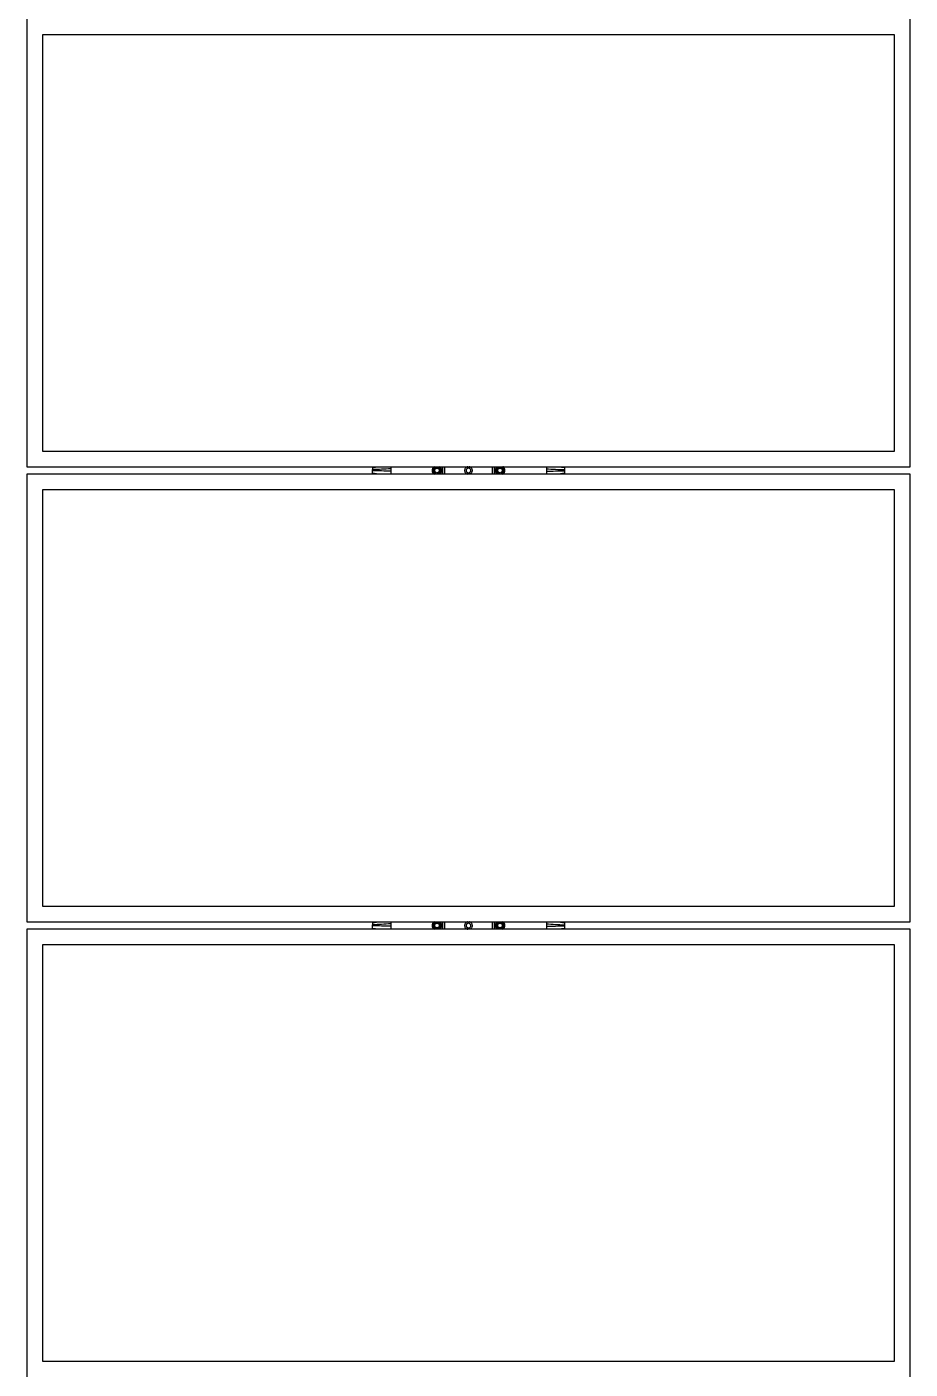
# Model space of a CAD drawing. Header units: inches. Extents: x -1851 to 6314, y -1304 to 4687.
# Drawn here: x 1744.8 to 1834.4, y 2084.3 to 2220.4 of the extents above; entities that cross this region are included whole.
import ezdxf

# ---------------------------------------------------------------- set-up
doc = ezdxf.new("R2010")
doc.units = ezdxf.units.IN
doc.header["$MEASUREMENT"] = 0
doc.layers.add('E-ARRY-TABL', color=9, linetype='Continuous')

# ---------------------------------------------------------------- blocks, each defined once
blk = doc.blocks.new('2.2.1_8 Mid Plan View')
at = {"color": 7, "linetype": 'Continuous', "lineweight": 15}
blk.add_line((-0.4154, -3.622), (-0.4154, 2.5656), dxfattribs=at)
blk = doc.blocks.new('A$C1ac49d95')
at = {"layer": 'E-ARRY-TABL'}
for p, q in [((0, 2233.17), (0, 2187.76)), ((89.54, 2187.76), (89.54, 2233.17)), ((87.94, 2231.56), (1.6, 2231.56)), ((1.6, 2231.56), (1.6, 2189.36)), ((87.94, 2189.36), (87.94, 2231.56)), ((1.6, 2189.36), (87.94, 2189.36)), ((1.6, 2189.36), (87.94, 2189.36)), ((0, 2187.76), (89.54, 2187.76)), ((0, 2187.76), (89.54, 2187.76)), ((35.04, 2187.68), (35.63, 2187.76)), ((35.04, 2187.68), (35.63, 2187.76)), ((35.63, 2187.02), (35.04, 2187.1)), ((35.63, 2187.02), (35.04, 2187.1)), ((41.23, 2187.75), (41.24, 2187.76)), ((41.23, 2187.75), (41.24, 2187.76)), ((41.61, 2187.76), (41.73, 2187.68)), ((41.61, 2187.76), (41.73, 2187.68)), ((41.74, 2187.76), (41.77, 2187.74)), ((41.74, 2187.76), (41.77, 2187.74)), ((47.64, 2187.75), (47.65, 2187.76)), ((47.64, 2187.75), (47.65, 2187.76)), ((47.93, 2187.02), (47.8, 2187.1)), ((47.93, 2187.02), (47.8, 2187.1)), ((53.91, 2187.76), (54.5, 2187.68)), ((53.91, 2187.76), (54.5, 2187.68)), ((54.5, 2187.1), (53.91, 2187.02)), ((54.5, 2187.1), (53.91, 2187.02)), ((89.54, 2187.02), (0, 2187.02)), ((89.54, 2187.02), (0, 2187.02)), ((0, 2187.02), (0, 2141.61)), ((41.9, 2187.03), (41.89, 2187.02)), ((41.9, 2187.03), (41.89, 2187.02)), ((47.8, 2187.02), (47.77, 2187.04)), ((47.8, 2187.02), (47.77, 2187.04)), ((48.31, 2187.03), (48.3, 2187.02)), ((48.31, 2187.03), (48.3, 2187.02)), ((89.54, 2141.61), (89.54, 2187.02)), ((87.94, 2185.42), (1.6, 2185.42)), ((87.94, 2185.42), (1.6, 2185.42)), ((1.6, 2185.42), (1.6, 2143.22)), ((87.94, 2143.22), (87.94, 2185.42)), ((1.6, 2143.22), (87.94, 2143.22)), ((0, 2141.61), (89.54, 2141.61)), ((0, 2140.88), (0, 2095.47)), ((89.54, 2140.88), (0, 2140.88)), ((35.04, 2141.53), (35.63, 2141.61)), ((35.63, 2140.88), (35.04, 2140.96)), ((41.23, 2141.6), (41.24, 2141.61)), ((41.61, 2141.61), (41.73, 2141.54)), ((41.74, 2141.61), (41.77, 2141.6)), ((41.9, 2140.89), (41.89, 2140.88)), ((47.64, 2141.61), (47.65, 2141.61)), ((47.8, 2140.88), (47.77, 2140.9)), ((47.93, 2140.88), (47.8, 2140.96)), ((48.31, 2140.89), (48.3, 2140.88)), ((53.91, 2141.61), (54.5, 2141.53)), ((54.5, 2140.96), (53.91, 2140.88)), ((89.54, 2095.47), (89.54, 2140.88)), ((1.6, 2139.28), (1.6, 2097.07)), ((87.94, 2139.28), (1.6, 2139.28)), ((87.94, 2097.07), (87.94, 2139.28)), ((1.6, 2097.07), (87.94, 2097.07))]:
    blk.add_line(p, q, dxfattribs=at)
for centre, radius in [((41.57, 2187.39), 0.241), ((41.57, 2187.39), 0.241), ((41.57, 2187.39), 0.229), ((41.57, 2187.39), 0.229), ((47.97, 2187.39), 0.241), ((47.97, 2187.39), 0.241), ((47.97, 2187.39), 0.229), ((47.97, 2187.39), 0.229), ((41.57, 2141.25), 0.241), ((41.57, 2141.25), 0.229), ((47.97, 2141.25), 0.241), ((47.97, 2141.25), 0.229)]:
    blk.add_circle(centre, radius, dxfattribs=at)
for centre, radius, start, end in [((41.57, 2187.39), 0.49, 166.7476, 177.9976), ((41.57, 2187.39), 0.49, 166.7476, 177.9976), ((41.57, 2187.39), 0.49, 177.9976, 189.2476), ((41.57, 2187.39), 0.49, 177.9976, 189.2476), ((41.57, 2187.39), 0.49, 189.2476, 200.4976), ((41.57, 2187.39), 0.49, 189.2476, 200.4976), ((41.57, 2187.39), 0.49, 155.4976, 166.7476), ((41.57, 2187.39), 0.49, 155.4976, 166.7476), ((41.57, 2187.39), 0.49, 200.4976, 211.7476), ((41.57, 2187.39), 0.49, 200.4976, 211.7476), ((41.57, 2187.39), 0.49, 144.2476, 155.4976), ((41.57, 2187.39), 0.49, 144.2476, 155.4976), ((41.57, 2187.39), 0.49, 211.7476, 222.9976), ((41.57, 2187.39), 0.49, 211.7476, 222.9976), ((41.57, 2187.39), 0.407, 115.9892, 244.0108), ((41.57, 2187.39), 0.407, 115.9892, 244.0108), ((41.57, 2187.39), 0.49, 132.9976, 144.2476), ((41.57, 2187.39), 0.49, 132.9976, 144.2476), ((41.57, 2187.39), 0.49, 222.9976, 228.3884), ((41.57, 2187.39), 0.49, 222.9976, 228.3884), ((41.57, 2187.39), 0.337, 119.8726, 179.8726), ((41.57, 2187.39), 0.337, 119.8726, 179.8726), ((41.57, 2187.39), 0.337, 179.8726, 239.8726), ((41.57, 2187.39), 0.337, 179.8726, 239.8726), ((41.57, 2187.39), 0.337, 59.8726, 119.8726), ((41.57, 2187.39), 0.337, 59.8726, 119.8726), ((41.57, 2187.39), 0.337, 239.8726, 299.8726), ((41.57, 2187.39), 0.337, 239.8726, 299.8726), ((41.57, 2187.39), 0.337, 359.8726, 59.8726), ((41.57, 2187.39), 0.337, 359.8726, 59.8726), ((41.57, 2187.39), 0.337, 299.8726, 359.8726), ((41.57, 2187.39), 0.337, 299.8726, 359.8726), ((41.57, 2187.39), 0.407, 295.9892, 59.8726), ((41.57, 2187.39), 0.407, 295.9892, 59.8726), ((41.57, 2187.39), 0.49, 42.9976, 48.3884), ((41.57, 2187.39), 0.49, 42.9976, 48.3884), ((41.57, 2187.39), 0.49, 312.9976, 324.2476), ((41.57, 2187.39), 0.49, 312.9976, 324.2476), ((41.57, 2187.39), 0.49, 31.7476, 42.9976), ((41.57, 2187.39), 0.49, 31.7476, 42.9976), ((41.57, 2187.39), 0.49, 324.2476, 335.4976), ((41.57, 2187.39), 0.49, 324.2476, 335.4976), ((41.57, 2187.39), 0.49, 20.4976, 31.7476), ((41.57, 2187.39), 0.49, 20.4976, 31.7476), ((41.57, 2187.39), 0.49, 335.4976, 346.7476), ((41.57, 2187.39), 0.49, 335.4976, 346.7476), ((41.57, 2187.39), 0.49, 9.2476, 20.4976), ((41.57, 2187.39), 0.49, 9.2476, 20.4976), ((41.57, 2187.39), 0.49, 346.7476, 357.9976), ((41.57, 2187.39), 0.49, 346.7476, 357.9976), ((41.57, 2187.39), 0.49, 357.9976, 9.2476), ((41.57, 2187.39), 0.49, 357.9976, 9.2476), ((47.97, 2187.39), 0.49, 166.3685, 177.6185), ((47.97, 2187.39), 0.49, 166.3685, 177.6185), ((47.97, 2187.39), 0.49, 177.6185, 188.8685), ((47.97, 2187.39), 0.49, 177.6185, 188.8685), ((47.97, 2187.39), 0.49, 188.8685, 200.1185), ((47.97, 2187.39), 0.49, 188.8685, 200.1185), ((47.97, 2187.39), 0.49, 155.1185, 166.3685), ((47.97, 2187.39), 0.49, 155.1185, 166.3685), ((47.97, 2187.39), 0.49, 200.1185, 211.3685), ((47.97, 2187.39), 0.49, 200.1185, 211.3685), ((47.97, 2187.39), 0.49, 143.8685, 155.1185), ((47.97, 2187.39), 0.49, 143.8685, 155.1185), ((47.97, 2187.39), 0.49, 211.3685, 222.6185), ((47.97, 2187.39), 0.49, 211.3685, 222.6185), ((47.97, 2187.39), 0.407, 115.9892, 239.4935), ((47.97, 2187.39), 0.407, 115.9892, 239.4935), ((47.97, 2187.39), 0.49, 132.6185, 143.8685), ((47.97, 2187.39), 0.49, 132.6185, 143.8685), ((47.97, 2187.39), 0.49, 222.6185, 228.3884), ((47.97, 2187.39), 0.49, 222.6185, 228.3884), ((47.97, 2187.39), 0.337, 119.4935, 179.4935), ((47.97, 2187.39), 0.337, 119.4935, 179.4935), ((47.97, 2187.39), 0.337, 179.4935, 239.4935), ((47.97, 2187.39), 0.337, 179.4935, 239.4935), ((47.97, 2187.39), 0.337, 239.4935, 299.4935), ((47.97, 2187.39), 0.337, 239.4935, 299.4935), ((47.97, 2187.39), 0.337, 59.4935, 119.4935), ((47.97, 2187.39), 0.337, 59.4935, 119.4935), ((47.97, 2187.39), 0.337, 299.4935, 359.4935), ((47.97, 2187.39), 0.337, 299.4935, 359.4935), ((47.97, 2187.39), 0.407, 295.9892, 64.0108), ((47.97, 2187.39), 0.407, 295.9892, 64.0108), ((47.97, 2187.39), 0.337, 359.4935, 59.4935), ((47.97, 2187.39), 0.337, 359.4935, 59.4935), ((47.97, 2187.39), 0.49, 42.6185, 48.3884), ((47.97, 2187.39), 0.49, 42.6185, 48.3884), ((47.97, 2187.39), 0.49, 312.6185, 323.8685), ((47.97, 2187.39), 0.49, 312.6185, 323.8685), ((47.97, 2187.39), 0.49, 31.3685, 42.6185), ((47.97, 2187.39), 0.49, 31.3685, 42.6185), ((47.97, 2187.39), 0.49, 323.8685, 335.1185), ((47.97, 2187.39), 0.49, 323.8685, 335.1185), ((47.97, 2187.39), 0.49, 20.1185, 31.3685), ((47.97, 2187.39), 0.49, 20.1185, 31.3685), ((47.97, 2187.39), 0.49, 335.1185, 346.3685), ((47.97, 2187.39), 0.49, 335.1185, 346.3685), ((47.97, 2187.39), 0.49, 8.8685, 20.1185), ((47.97, 2187.39), 0.49, 8.8685, 20.1185), ((47.97, 2187.39), 0.49, 346.3685, 357.6185), ((47.97, 2187.39), 0.49, 346.3685, 357.6185), ((47.97, 2187.39), 0.49, 357.6185, 8.8685), ((47.97, 2187.39), 0.49, 357.6185, 8.8685), ((41.57, 2141.25), 0.49, 166.7476, 177.9976), ((41.57, 2141.25), 0.49, 177.9976, 189.2476), ((41.57, 2141.25), 0.49, 189.2476, 200.4976), ((41.57, 2141.25), 0.49, 155.4976, 166.7476), ((41.57, 2141.25), 0.49, 200.4976, 211.7476), ((41.57, 2141.25), 0.49, 144.2476, 155.4976), ((41.57, 2141.25), 0.49, 211.7476, 222.9976), ((41.57, 2141.25), 0.407, 115.9892, 244.0108), ((41.57, 2141.25), 0.49, 132.9976, 144.2476), ((41.57, 2141.25), 0.49, 222.9976, 228.3884), ((41.57, 2141.25), 0.337, 119.8726, 179.8726), ((41.57, 2141.25), 0.337, 179.8726, 239.8726), ((41.57, 2141.25), 0.337, 59.8726, 119.8726), ((41.57, 2141.25), 0.337, 239.8726, 299.8726), ((41.57, 2141.25), 0.337, 359.8726, 59.8726), ((41.57, 2141.25), 0.337, 299.8726, 359.8726), ((41.57, 2141.25), 0.407, 295.9892, 59.8726), ((41.57, 2141.25), 0.49, 42.9976, 48.3884), ((41.57, 2141.25), 0.49, 312.9976, 324.2476), ((41.57, 2141.25), 0.49, 31.7476, 42.9976), ((41.57, 2141.25), 0.49, 324.2476, 335.4976), ((41.57, 2141.25), 0.49, 20.4976, 31.7476), ((41.57, 2141.25), 0.49, 335.4976, 346.7476), ((41.57, 2141.25), 0.49, 9.2476, 20.4976), ((41.57, 2141.25), 0.49, 346.7476, 357.9976), ((41.57, 2141.25), 0.49, 357.9976, 9.2476), ((47.97, 2141.25), 0.49, 166.3685, 177.6185), ((47.97, 2141.25), 0.49, 177.6185, 188.8685), ((47.97, 2141.25), 0.49, 188.8685, 200.1185), ((47.97, 2141.25), 0.49, 155.1185, 166.3685), ((47.97, 2141.25), 0.49, 200.1185, 211.3685), ((47.97, 2141.25), 0.49, 143.8685, 155.1185), ((47.97, 2141.25), 0.49, 211.3685, 222.6185), ((47.97, 2141.25), 0.407, 115.9892, 239.4935), ((47.97, 2141.25), 0.49, 132.6185, 143.8685), ((47.97, 2141.25), 0.49, 222.6185, 228.3884), ((47.97, 2141.25), 0.337, 119.4935, 179.4935), ((47.97, 2141.25), 0.337, 179.4935, 239.4935), ((47.97, 2141.25), 0.337, 239.4935, 299.4935), ((47.97, 2141.25), 0.337, 59.4935, 119.4935), ((47.97, 2141.25), 0.337, 299.4935, 359.4935), ((47.97, 2141.25), 0.407, 295.9892, 64.0108), ((47.97, 2141.25), 0.337, 359.4935, 59.4935), ((47.97, 2141.25), 0.49, 42.6185, 48.3884), ((47.97, 2141.25), 0.49, 312.6185, 323.8685), ((47.97, 2141.25), 0.49, 31.3685, 42.6185), ((47.97, 2141.25), 0.49, 323.8685, 335.1185), ((47.97, 2141.25), 0.49, 20.1185, 31.3685), ((47.97, 2141.25), 0.49, 335.1185, 346.3685), ((47.97, 2141.25), 0.49, 8.8685, 20.1185), ((47.97, 2141.25), 0.49, 346.3685, 357.6185), ((47.97, 2141.25), 0.49, 357.6185, 8.8685)]:
    blk.add_arc(centre, radius, start, end, dxfattribs=at)
for points, knots in [([(35.04, 2187.76), (35.04, 2187.75), (35.04, 2187.71), (35.04, 2187.69), (35.04, 2187.68)], [0, 0, 0, 0, 0.203252, 1, 1, 1, 1]), ([(35.04, 2187.76), (35.04, 2187.75), (35.04, 2187.71), (35.04, 2187.69), (35.04, 2187.68)], [0, 0, 0, 0, 0.203252, 1, 1, 1, 1]), ([(35.04, 2187.68), (35.04, 2187.66), (35.04, 2187.63), (35.04, 2187.6), (35.04, 2187.58), (35.04, 2187.53), (35.04, 2187.49), (35.04, 2187.47), (35.04, 2187.47)], [0, 0, 0, 0, 0.336782, 0.635414, 0.762435, 0.874639, 0.986818, 1, 1, 1, 1]), ([(35.04, 2187.68), (35.04, 2187.66), (35.04, 2187.63), (35.04, 2187.6), (35.04, 2187.58), (35.04, 2187.53), (35.04, 2187.49), (35.04, 2187.47), (35.04, 2187.47)], [0, 0, 0, 0, 0.336782, 0.635414, 0.762435, 0.874639, 0.986818, 1, 1, 1, 1]), ([(36.88, 2187.57), (36.57, 2187.54), (35.96, 2187.5), (35.35, 2187.48), (35.04, 2187.47)], [0, 0, 0, 0, 0.50005, 1, 1, 1, 1]), ([(36.88, 2187.57), (36.57, 2187.54), (35.96, 2187.5), (35.35, 2187.48), (35.04, 2187.47)], [0, 0, 0, 0, 0.50005, 1, 1, 1, 1]), ([(35.04, 2187.36), (35.04, 2187.36), (35.04, 2187.37), (35.04, 2187.38), (35.04, 2187.38), (35.04, 2187.38), (35.04, 2187.38), (35.04, 2187.39), (35.04, 2187.39), (35.04, 2187.4), (35.04, 2187.41), (35.04, 2187.42), (35.04, 2187.44), (35.04, 2187.46), (35.04, 2187.47)], [0, 0, 0, 0, 0.088793, 0.125267, 0.198197, 0.211435, 0.224673, 0.237912, 0.290865, 0.355531, 0.420207, 0.526263, 0.726626, 1, 1, 1, 1]), ([(35.04, 2187.36), (35.04, 2187.36), (35.04, 2187.37), (35.04, 2187.38), (35.04, 2187.38), (35.04, 2187.38), (35.04, 2187.38), (35.04, 2187.39), (35.04, 2187.39), (35.04, 2187.4), (35.04, 2187.41), (35.04, 2187.42), (35.04, 2187.44), (35.04, 2187.46), (35.04, 2187.47)], [0, 0, 0, 0, 0.088793, 0.125267, 0.198197, 0.211435, 0.224673, 0.237912, 0.290865, 0.355531, 0.420207, 0.526263, 0.726626, 1, 1, 1, 1]), ([(36.88, 2187.31), (36.57, 2187.32), (35.96, 2187.34), (35.35, 2187.35), (35.04, 2187.36)], [0, 0, 0, 0, 0.500037, 1, 1, 1, 1]), ([(35.04, 2187.1), (35.04, 2187.11), (35.04, 2187.14), (35.04, 2187.16), (35.04, 2187.21), (35.04, 2187.25), (35.04, 2187.3), (35.04, 2187.34), (35.04, 2187.36)], [0, 0, 0, 0, 0.104408, 0.610093, 0.713229, 0.816381, 0.906958, 1, 1, 1, 1]), ([(36.88, 2187.31), (36.57, 2187.32), (35.96, 2187.34), (35.35, 2187.35), (35.04, 2187.36)], [0, 0, 0, 0, 0.500037, 1, 1, 1, 1]), ([(35.04, 2187.1), (35.04, 2187.11), (35.04, 2187.14), (35.04, 2187.16), (35.04, 2187.21), (35.04, 2187.25), (35.04, 2187.3), (35.04, 2187.34), (35.04, 2187.36)], [0, 0, 0, 0, 0.104408, 0.610093, 0.713229, 0.816381, 0.906958, 1, 1, 1, 1]), ([(35.04, 2187.1), (35.04, 2187.09), (35.04, 2187.07), (35.04, 2187.03), (35.04, 2187.02)], [0, 0, 0, 0, 0.829246, 1, 1, 1, 1]), ([(35.04, 2187.1), (35.04, 2187.09), (35.04, 2187.07), (35.04, 2187.03), (35.04, 2187.02)], [0, 0, 0, 0, 0.829246, 1, 1, 1, 1]), ([(36.88, 2187.76), (36.88, 2187.74), (36.88, 2187.72), (36.88, 2187.65), (36.88, 2187.59), (36.88, 2187.57)], [0, 0, 0, 0, 0.284877, 0.644723, 1, 1, 1, 1]), ([(36.88, 2187.76), (36.88, 2187.74), (36.88, 2187.72), (36.88, 2187.65), (36.88, 2187.59), (36.88, 2187.57)], [0, 0, 0, 0, 0.284877, 0.644723, 1, 1, 1, 1]), ([(36.88, 2187.57), (36.88, 2187.53), (36.88, 2187.48), (36.88, 2187.42), (36.88, 2187.4), (36.88, 2187.38), (36.88, 2187.36), (36.88, 2187.35), (36.88, 2187.34), (36.88, 2187.32), (36.88, 2187.31)], [0, 0, 0, 0, 0.473901, 0.566584, 0.646097, 0.76529, 0.812852, 0.824689, 0.893505, 1, 1, 1, 1]), ([(36.88, 2187.57), (36.88, 2187.53), (36.88, 2187.48), (36.88, 2187.42), (36.88, 2187.4), (36.88, 2187.38), (36.88, 2187.36), (36.88, 2187.35), (36.88, 2187.34), (36.88, 2187.32), (36.88, 2187.31)], [0, 0, 0, 0, 0.473901, 0.566584, 0.646097, 0.76529, 0.812852, 0.824689, 0.893505, 1, 1, 1, 1]), ([(36.88, 2187.31), (36.88, 2187.28), (36.88, 2187.22), (36.88, 2187.14), (36.88, 2187.07), (36.88, 2187.04), (36.88, 2187.02)], [0, 0, 0, 0, 0.237682, 0.511298, 0.79146, 1, 1, 1, 1]), ([(36.88, 2187.31), (36.88, 2187.28), (36.88, 2187.22), (36.88, 2187.14), (36.88, 2187.07), (36.88, 2187.04), (36.88, 2187.02)], [0, 0, 0, 0, 0.237682, 0.511298, 0.79146, 1, 1, 1, 1]), ([(41.23, 2187.59), (41.26, 2187.6), (41.31, 2187.63), (41.37, 2187.67), (41.4, 2187.68)], [0, 0, 0, 0, 0.495458, 1, 1, 1, 1]), ([(41.23, 2187.59), (41.26, 2187.6), (41.31, 2187.63), (41.37, 2187.67), (41.4, 2187.68)], [0, 0, 0, 0, 0.495458, 1, 1, 1, 1]), ([(41.23, 2187.39), (41.23, 2187.4), (41.23, 2187.46), (41.23, 2187.53), (41.23, 2187.59)], [0, 0, 0, 0, 0.07022, 1, 1, 1, 1]), ([(41.23, 2187.39), (41.23, 2187.4), (41.23, 2187.46), (41.23, 2187.53), (41.23, 2187.59)], [0, 0, 0, 0, 0.07022, 1, 1, 1, 1]), ([(41.23, 2187.2), (41.23, 2187.23), (41.23, 2187.29), (41.23, 2187.36), (41.23, 2187.39)], [0, 0, 0, 0, 0.495458, 1, 1, 1, 1]), ([(41.23, 2187.2), (41.23, 2187.23), (41.23, 2187.29), (41.23, 2187.36), (41.23, 2187.39)], [0, 0, 0, 0, 0.495458, 1, 1, 1, 1]), ([(41.4, 2187.1), (41.35, 2187.12), (41.3, 2187.16), (41.24, 2187.19), (41.23, 2187.2)], [0, 0, 0, 0, 0.774619, 1, 1, 1, 1]), ([(41.4, 2187.1), (41.35, 2187.12), (41.3, 2187.16), (41.24, 2187.19), (41.23, 2187.2)], [0, 0, 0, 0, 0.774619, 1, 1, 1, 1]), ([(41.4, 2187.68), (41.4, 2187.68), (41.45, 2187.71), (41.49, 2187.73), (41.53, 2187.76)], [0, 0, 0, 0, 0.092197, 1, 1, 1, 1]), ([(41.4, 2187.68), (41.4, 2187.68), (41.45, 2187.71), (41.49, 2187.73), (41.53, 2187.76)], [0, 0, 0, 0, 0.092197, 1, 1, 1, 1]), ([(41.52, 2187.02), (41.5, 2187.04), (41.45, 2187.06), (41.41, 2187.09), (41.4, 2187.1)], [0, 0, 0, 0, 0.681174, 1, 1, 1, 1]), ([(41.52, 2187.02), (41.5, 2187.04), (41.45, 2187.06), (41.41, 2187.09), (41.4, 2187.1)], [0, 0, 0, 0, 0.681174, 1, 1, 1, 1]), ([(41.73, 2187.1), (41.73, 2187.1), (41.69, 2187.07), (41.64, 2187.05), (41.6, 2187.02)], [0, 0, 0, 0, 0.092197, 1, 1, 1, 1]), ([(41.73, 2187.1), (41.73, 2187.1), (41.69, 2187.07), (41.64, 2187.05), (41.6, 2187.02)], [0, 0, 0, 0, 0.092197, 1, 1, 1, 1]), ([(41.73, 2187.68), (41.75, 2187.67), (41.81, 2187.64), (41.86, 2187.61), (41.9, 2187.58)], [0, 0, 0, 0, 0.243166, 1, 1, 1, 1]), ([(41.73, 2187.68), (41.75, 2187.67), (41.81, 2187.64), (41.86, 2187.61), (41.9, 2187.58)], [0, 0, 0, 0, 0.243166, 1, 1, 1, 1]), ([(41.9, 2187.19), (41.87, 2187.18), (41.82, 2187.15), (41.76, 2187.11), (41.73, 2187.1)], [0, 0, 0, 0, 0.495458, 1, 1, 1, 1]), ([(41.9, 2187.19), (41.87, 2187.18), (41.82, 2187.15), (41.76, 2187.11), (41.73, 2187.1)], [0, 0, 0, 0, 0.495458, 1, 1, 1, 1]), ([(41.9, 2187.58), (41.9, 2187.55), (41.9, 2187.49), (41.9, 2187.42), (41.9, 2187.39)], [0, 0, 0, 0, 0.495458, 1, 1, 1, 1]), ([(41.9, 2187.58), (41.9, 2187.55), (41.9, 2187.49), (41.9, 2187.42), (41.9, 2187.39)], [0, 0, 0, 0, 0.495458, 1, 1, 1, 1]), ([(41.9, 2187.39), (41.9, 2187.38), (41.9, 2187.32), (41.9, 2187.25), (41.9, 2187.19)], [0, 0, 0, 0, 0.07022, 1, 1, 1, 1]), ([(41.9, 2187.39), (41.9, 2187.38), (41.9, 2187.32), (41.9, 2187.25), (41.9, 2187.19)], [0, 0, 0, 0, 0.07022, 1, 1, 1, 1]), ([(42.13, 2187.76), (42.13, 2187.73), (42.14, 2187.48), (42.13, 2187.24), (42.13, 2187.02)], [0, 0, 0, 0, 0.11696, 1, 1, 1, 1]), ([(42.13, 2187.76), (42.13, 2187.73), (42.14, 2187.48), (42.13, 2187.24), (42.13, 2187.02)], [0, 0, 0, 0, 0.11696, 1, 1, 1, 1]), ([(42.36, 2187.02), (42.36, 2187.24), (42.36, 2187.48), (42.36, 2187.73), (42.36, 2187.76)], [0, 0, 0, 0, 0.884967, 1, 1, 1, 1]), ([(42.36, 2187.02), (42.36, 2187.24), (42.36, 2187.48), (42.36, 2187.73), (42.36, 2187.76)], [0, 0, 0, 0, 0.884967, 1, 1, 1, 1]), ([(44.7, 2187.76), (44.68, 2187.75), (44.62, 2187.75), (44.52, 2187.69), (44.43, 2187.6), (44.38, 2187.48), (44.37, 2187.35), (44.41, 2187.22), (44.48, 2187.12), (44.58, 2187.05), (44.66, 2187.03), (44.69, 2187.02)], [0, 0, 0, 0, 0.055467, 0.17874, 0.301068, 0.422075, 0.541486, 0.660551, 0.781494, 0.905316, 1, 1, 1, 1]), ([(44.7, 2187.76), (44.68, 2187.75), (44.62, 2187.75), (44.52, 2187.69), (44.43, 2187.6), (44.38, 2187.48), (44.37, 2187.35), (44.41, 2187.22), (44.48, 2187.12), (44.58, 2187.05), (44.66, 2187.03), (44.69, 2187.02)], [0, 0, 0, 0, 0.055467, 0.17874, 0.301068, 0.422075, 0.541486, 0.660551, 0.781494, 0.905316, 1, 1, 1, 1]), ([(45, 2187.44), (45, 2187.42), (45.01, 2187.37), (44.99, 2187.3), (44.96, 2187.24), (44.9, 2187.18), (44.82, 2187.15), (44.74, 2187.15), (44.66, 2187.17), (44.6, 2187.22), (44.55, 2187.29), (44.53, 2187.36), (44.53, 2187.44), (44.56, 2187.5), (44.58, 2187.54), (44.62, 2187.58), (44.69, 2187.62), (44.77, 2187.63), (44.85, 2187.62), (44.92, 2187.58), (44.98, 2187.52), (44.99, 2187.47), (45, 2187.44)], [0, 0, 0, 0, 0.053183, 0.090052, 0.143931, 0.197508, 0.250694, 0.303997, 0.357752, 0.411589, 0.465007, 0.518158, 0.571608, 0.625348, 0.625461, 0.67919, 0.732472, 0.785669, 0.839276, 0.893156, 0.946741, 1, 1, 1, 1]), ([(45, 2187.44), (45, 2187.42), (45.01, 2187.37), (44.99, 2187.3), (44.96, 2187.24), (44.9, 2187.18), (44.82, 2187.15), (44.74, 2187.15), (44.66, 2187.17), (44.6, 2187.22), (44.55, 2187.29), (44.53, 2187.36), (44.53, 2187.44), (44.56, 2187.5), (44.58, 2187.54), (44.62, 2187.58), (44.69, 2187.62), (44.77, 2187.63), (44.85, 2187.62), (44.92, 2187.58), (44.98, 2187.52), (44.99, 2187.47), (45, 2187.44)], [0, 0, 0, 0, 0.053183, 0.090052, 0.143931, 0.197508, 0.250694, 0.303997, 0.357752, 0.411589, 0.465007, 0.518158, 0.571608, 0.625348, 0.625461, 0.67919, 0.732472, 0.785669, 0.839276, 0.893156, 0.946741, 1, 1, 1, 1]), ([(45.16, 2187.35), (45.16, 2187.39), (45.17, 2187.47), (45.11, 2187.59), (45.02, 2187.69), (44.93, 2187.75), (44.86, 2187.75), (44.84, 2187.76)], [0, 0, 0, 0, 0.218328, 0.438188, 0.662256, 0.891223, 1, 1, 1, 1]), ([(45.16, 2187.35), (45.16, 2187.39), (45.17, 2187.47), (45.11, 2187.59), (45.02, 2187.69), (44.93, 2187.75), (44.86, 2187.75), (44.84, 2187.76)], [0, 0, 0, 0, 0.218328, 0.438188, 0.662256, 0.891223, 1, 1, 1, 1]), ([(44.86, 2187.02), (44.9, 2187.04), (44.98, 2187.06), (45.08, 2187.15), (45.14, 2187.25), (45.16, 2187.32), (45.16, 2187.35)], [0, 0, 0, 0, 0.263745, 0.540159, 0.814037, 1, 1, 1, 1]), ([(44.86, 2187.02), (44.9, 2187.04), (44.98, 2187.06), (45.08, 2187.15), (45.14, 2187.25), (45.16, 2187.32), (45.16, 2187.35)], [0, 0, 0, 0, 0.263745, 0.540159, 0.814037, 1, 1, 1, 1]), ([(47.18, 2187.76), (47.18, 2187.54), (47.18, 2187.29), (47.18, 2187.05), (47.18, 2187.02)], [0, 0, 0, 0, 0.898277, 1, 1, 1, 1]), ([(47.18, 2187.76), (47.18, 2187.54), (47.18, 2187.29), (47.18, 2187.05), (47.18, 2187.02)], [0, 0, 0, 0, 0.898277, 1, 1, 1, 1]), ([(47.41, 2187.02), (47.41, 2187.05), (47.4, 2187.29), (47.41, 2187.54), (47.41, 2187.76)], [0, 0, 0, 0, 0.103768, 1, 1, 1, 1]), ([(47.41, 2187.02), (47.41, 2187.05), (47.4, 2187.29), (47.41, 2187.54), (47.41, 2187.76)], [0, 0, 0, 0, 0.103768, 1, 1, 1, 1]), ([(47.64, 2187.59), (47.67, 2187.6), (47.72, 2187.63), (47.78, 2187.67), (47.81, 2187.68)], [0, 0, 0, 0, 0.495458, 1, 1, 1, 1]), ([(47.64, 2187.59), (47.67, 2187.6), (47.72, 2187.63), (47.78, 2187.67), (47.81, 2187.68)], [0, 0, 0, 0, 0.495458, 1, 1, 1, 1]), ([(47.64, 2187.39), (47.64, 2187.4), (47.64, 2187.46), (47.64, 2187.53), (47.64, 2187.59)], [0, 0, 0, 0, 0.07022, 1, 1, 1, 1]), ([(47.64, 2187.39), (47.64, 2187.4), (47.64, 2187.46), (47.64, 2187.53), (47.64, 2187.59)], [0, 0, 0, 0, 0.07022, 1, 1, 1, 1]), ([(47.64, 2187.2), (47.64, 2187.23), (47.64, 2187.29), (47.64, 2187.36), (47.64, 2187.39)], [0, 0, 0, 0, 0.495458, 1, 1, 1, 1]), ([(47.64, 2187.2), (47.64, 2187.23), (47.64, 2187.29), (47.64, 2187.36), (47.64, 2187.39)], [0, 0, 0, 0, 0.495458, 1, 1, 1, 1]), ([(47.8, 2187.1), (47.79, 2187.11), (47.73, 2187.14), (47.68, 2187.17), (47.64, 2187.2)], [0, 0, 0, 0, 0.243166, 1, 1, 1, 1]), ([(47.8, 2187.1), (47.79, 2187.11), (47.73, 2187.14), (47.68, 2187.17), (47.64, 2187.2)], [0, 0, 0, 0, 0.243166, 1, 1, 1, 1]), ([(47.81, 2187.68), (47.81, 2187.69), (47.86, 2187.71), (47.9, 2187.73), (47.94, 2187.76)], [0, 0, 0, 0, 0.092517, 1, 1, 1, 1]), ([(47.81, 2187.68), (47.81, 2187.69), (47.86, 2187.71), (47.9, 2187.73), (47.94, 2187.76)], [0, 0, 0, 0, 0.092517, 1, 1, 1, 1]), ([(48.14, 2187.1), (48.14, 2187.09), (48.09, 2187.07), (48.05, 2187.05), (48.01, 2187.02)], [0, 0, 0, 0, 0.092517, 1, 1, 1, 1]), ([(48.14, 2187.1), (48.14, 2187.09), (48.09, 2187.07), (48.05, 2187.05), (48.01, 2187.02)], [0, 0, 0, 0, 0.092517, 1, 1, 1, 1]), ([(48.02, 2187.76), (48.05, 2187.74), (48.09, 2187.71), (48.13, 2187.69), (48.15, 2187.68)], [0, 0, 0, 0, 0.682346, 1, 1, 1, 1]), ([(48.02, 2187.76), (48.05, 2187.74), (48.09, 2187.71), (48.13, 2187.69), (48.15, 2187.68)], [0, 0, 0, 0, 0.682346, 1, 1, 1, 1]), ([(48.31, 2187.19), (48.28, 2187.18), (48.23, 2187.15), (48.17, 2187.11), (48.14, 2187.1)], [0, 0, 0, 0, 0.495458, 1, 1, 1, 1]), ([(48.31, 2187.19), (48.28, 2187.18), (48.23, 2187.15), (48.17, 2187.11), (48.14, 2187.1)], [0, 0, 0, 0, 0.495458, 1, 1, 1, 1]), ([(48.15, 2187.68), (48.19, 2187.65), (48.25, 2187.62), (48.3, 2187.59), (48.31, 2187.58)], [0, 0, 0, 0, 0.774619, 1, 1, 1, 1]), ([(48.15, 2187.68), (48.19, 2187.65), (48.25, 2187.62), (48.3, 2187.59), (48.31, 2187.58)], [0, 0, 0, 0, 0.774619, 1, 1, 1, 1]), ([(48.31, 2187.58), (48.31, 2187.55), (48.31, 2187.49), (48.31, 2187.42), (48.31, 2187.39)], [0, 0, 0, 0, 0.495458, 1, 1, 1, 1]), ([(48.31, 2187.58), (48.31, 2187.55), (48.31, 2187.49), (48.31, 2187.42), (48.31, 2187.39)], [0, 0, 0, 0, 0.495458, 1, 1, 1, 1]), ([(48.31, 2187.39), (48.31, 2187.38), (48.31, 2187.32), (48.31, 2187.25), (48.31, 2187.19)], [0, 0, 0, 0, 0.07022, 1, 1, 1, 1]), ([(48.31, 2187.39), (48.31, 2187.38), (48.31, 2187.32), (48.31, 2187.25), (48.31, 2187.19)], [0, 0, 0, 0, 0.07022, 1, 1, 1, 1]), ([(52.66, 2187.76), (52.66, 2187.75), (52.66, 2187.73), (52.66, 2187.67), (52.66, 2187.6), (52.66, 2187.57)], [0, 0, 0, 0, 0.141531, 0.567145, 1, 1, 1, 1]), ([(52.66, 2187.76), (52.66, 2187.75), (52.66, 2187.73), (52.66, 2187.67), (52.66, 2187.6), (52.66, 2187.57)], [0, 0, 0, 0, 0.141531, 0.567145, 1, 1, 1, 1]), ([(52.66, 2187.57), (52.66, 2187.53), (52.66, 2187.48), (52.66, 2187.42), (52.66, 2187.4), (52.66, 2187.38), (52.66, 2187.36), (52.66, 2187.35), (52.66, 2187.34), (52.66, 2187.32), (52.66, 2187.31)], [0, 0, 0, 0, 0.473901, 0.566584, 0.646097, 0.76529, 0.812852, 0.824689, 0.893505, 1, 1, 1, 1]), ([(52.66, 2187.57), (52.97, 2187.54), (53.58, 2187.5), (54.19, 2187.48), (54.5, 2187.47)], [0, 0, 0, 0, 0.50005, 1, 1, 1, 1]), ([(52.66, 2187.57), (52.66, 2187.53), (52.66, 2187.48), (52.66, 2187.42), (52.66, 2187.4), (52.66, 2187.38), (52.66, 2187.36), (52.66, 2187.35), (52.66, 2187.34), (52.66, 2187.32), (52.66, 2187.31)], [0, 0, 0, 0, 0.473901, 0.566584, 0.646097, 0.76529, 0.812852, 0.824689, 0.893505, 1, 1, 1, 1]), ([(52.66, 2187.57), (52.97, 2187.54), (53.58, 2187.5), (54.19, 2187.48), (54.5, 2187.47)], [0, 0, 0, 0, 0.50005, 1, 1, 1, 1]), ([(52.66, 2187.31), (52.97, 2187.32), (53.58, 2187.34), (54.19, 2187.35), (54.5, 2187.36)], [0, 0, 0, 0, 0.500037, 1, 1, 1, 1]), ([(52.66, 2187.31), (52.97, 2187.32), (53.58, 2187.34), (54.19, 2187.35), (54.5, 2187.36)], [0, 0, 0, 0, 0.500037, 1, 1, 1, 1]), ([(52.66, 2187.31), (52.66, 2187.28), (52.66, 2187.21), (52.66, 2187.11), (52.66, 2187.05), (52.66, 2187.03), (52.66, 2187.02)], [0, 0, 0, 0, 0.272879, 0.587619, 0.897094, 1, 1, 1, 1]), ([(52.66, 2187.31), (52.66, 2187.28), (52.66, 2187.21), (52.66, 2187.11), (52.66, 2187.05), (52.66, 2187.03), (52.66, 2187.02)], [0, 0, 0, 0, 0.272879, 0.587619, 0.897094, 1, 1, 1, 1]), ([(54.5, 2187.68), (54.5, 2187.69), (54.5, 2187.71), (54.5, 2187.75), (54.5, 2187.76)], [0, 0, 0, 0, 0.829246, 1, 1, 1, 1]), ([(54.5, 2187.68), (54.5, 2187.69), (54.5, 2187.71), (54.5, 2187.75), (54.5, 2187.76)], [0, 0, 0, 0, 0.829246, 1, 1, 1, 1]), ([(54.5, 2187.68), (54.5, 2187.66), (54.5, 2187.63), (54.5, 2187.6), (54.5, 2187.57), (54.5, 2187.52), (54.5, 2187.49), (54.5, 2187.47)], [0, 0, 0, 0, 0.332265, 0.657492, 0.788305, 0.900705, 1, 1, 1, 1]), ([(54.5, 2187.68), (54.5, 2187.66), (54.5, 2187.63), (54.5, 2187.6), (54.5, 2187.57), (54.5, 2187.52), (54.5, 2187.49), (54.5, 2187.47)], [0, 0, 0, 0, 0.332265, 0.657492, 0.788305, 0.900705, 1, 1, 1, 1]), ([(54.5, 2187.47), (54.5, 2187.45), (54.5, 2187.44), (54.5, 2187.42), (54.5, 2187.41), (54.5, 2187.4), (54.5, 2187.39), (54.5, 2187.39), (54.5, 2187.38), (54.5, 2187.38), (54.5, 2187.38), (54.5, 2187.37), (54.5, 2187.37), (54.5, 2187.36), (54.5, 2187.36)], [0, 0, 0, 0, 0.37846, 0.52506, 0.56152, 0.597982, 0.743876, 0.762193, 0.780423, 0.789537, 0.825997, 0.862457, 0.935402, 1, 1, 1, 1]), ([(54.5, 2187.47), (54.5, 2187.45), (54.5, 2187.44), (54.5, 2187.42), (54.5, 2187.41), (54.5, 2187.4), (54.5, 2187.39), (54.5, 2187.39), (54.5, 2187.38), (54.5, 2187.38), (54.5, 2187.38), (54.5, 2187.37), (54.5, 2187.37), (54.5, 2187.36), (54.5, 2187.36)], [0, 0, 0, 0, 0.37846, 0.52506, 0.56152, 0.597982, 0.743876, 0.762193, 0.780423, 0.789537, 0.825997, 0.862457, 0.935402, 1, 1, 1, 1]), ([(54.5, 2187.36), (54.5, 2187.34), (54.5, 2187.3), (54.5, 2187.25), (54.5, 2187.21), (54.5, 2187.18), (54.5, 2187.15), (54.5, 2187.12), (54.5, 2187.1)], [0, 0, 0, 0, 0.090987, 0.194222, 0.297481, 0.412852, 0.694274, 1, 1, 1, 1]), ([(54.5, 2187.36), (54.5, 2187.34), (54.5, 2187.3), (54.5, 2187.25), (54.5, 2187.21), (54.5, 2187.18), (54.5, 2187.15), (54.5, 2187.12), (54.5, 2187.1)], [0, 0, 0, 0, 0.090987, 0.194222, 0.297481, 0.412852, 0.694274, 1, 1, 1, 1]), ([(54.5, 2187.02), (54.5, 2187.03), (54.5, 2187.07), (54.5, 2187.09), (54.5, 2187.1)], [0, 0, 0, 0, 0.203252, 1, 1, 1, 1]), ([(54.5, 2187.02), (54.5, 2187.03), (54.5, 2187.07), (54.5, 2187.09), (54.5, 2187.1)], [0, 0, 0, 0, 0.203252, 1, 1, 1, 1]), ([(35.04, 2141.61), (35.04, 2141.6), (35.04, 2141.56), (35.04, 2141.55), (35.04, 2141.53)], [0, 0, 0, 0, 0.203252, 1, 1, 1, 1]), ([(35.04, 2141.53), (35.04, 2141.52), (35.04, 2141.49), (35.04, 2141.46), (35.04, 2141.43), (35.04, 2141.39), (35.04, 2141.35), (35.04, 2141.33), (35.04, 2141.32)], [0, 0, 0, 0, 0.336782, 0.635414, 0.762435, 0.874639, 0.986818, 1, 1, 1, 1]), ([(36.88, 2141.42), (36.57, 2141.4), (35.96, 2141.36), (35.35, 2141.34), (35.04, 2141.32)], [0, 0, 0, 0, 0.50005, 1, 1, 1, 1]), ([(35.04, 2141.22), (35.04, 2141.22), (35.04, 2141.22), (35.04, 2141.23), (35.04, 2141.24), (35.04, 2141.24), (35.04, 2141.24), (35.04, 2141.24), (35.04, 2141.25), (35.04, 2141.26), (35.04, 2141.26), (35.04, 2141.28), (35.04, 2141.3), (35.04, 2141.32), (35.04, 2141.32)], [0, 0, 0, 0, 0.088793, 0.125267, 0.198197, 0.211435, 0.224673, 0.237912, 0.290865, 0.355531, 0.420207, 0.526263, 0.726626, 1, 1, 1, 1]), ([(36.88, 2141.17), (36.57, 2141.18), (35.96, 2141.2), (35.35, 2141.21), (35.04, 2141.22)], [0, 0, 0, 0, 0.500037, 1, 1, 1, 1]), ([(35.04, 2140.96), (35.04, 2140.97), (35.04, 2140.99), (35.04, 2141.02), (35.04, 2141.07), (35.04, 2141.11), (35.04, 2141.16), (35.04, 2141.2), (35.04, 2141.22)], [0, 0, 0, 0, 0.104408, 0.610093, 0.713229, 0.816381, 0.906958, 1, 1, 1, 1]), ([(35.04, 2140.96), (35.04, 2140.95), (35.04, 2140.93), (35.04, 2140.89), (35.04, 2140.88)], [0, 0, 0, 0, 0.829246, 1, 1, 1, 1]), ([(36.88, 2141.61), (36.88, 2141.6), (36.88, 2141.57), (36.88, 2141.51), (36.88, 2141.45), (36.88, 2141.42)], [0, 0, 0, 0, 0.284877, 0.644723, 1, 1, 1, 1]), ([(36.88, 2141.42), (36.88, 2141.38), (36.88, 2141.34), (36.88, 2141.28), (36.88, 2141.26), (36.88, 2141.23), (36.88, 2141.22), (36.88, 2141.21), (36.88, 2141.19), (36.88, 2141.18), (36.88, 2141.17)], [0, 0, 0, 0, 0.473901, 0.566584, 0.646097, 0.76529, 0.812852, 0.824689, 0.893505, 1, 1, 1, 1]), ([(36.88, 2141.17), (36.88, 2141.14), (36.88, 2141.08), (36.88, 2140.99), (36.88, 2140.92), (36.88, 2140.89), (36.88, 2140.88)], [0, 0, 0, 0, 0.237682, 0.511298, 0.79146, 1, 1, 1, 1]), ([(41.23, 2141.44), (41.26, 2141.46), (41.31, 2141.49), (41.37, 2141.52), (41.4, 2141.54)], [0, 0, 0, 0, 0.495458, 1, 1, 1, 1]), ([(41.23, 2141.25), (41.23, 2141.25), (41.23, 2141.32), (41.23, 2141.38), (41.23, 2141.44)], [0, 0, 0, 0, 0.07022, 1, 1, 1, 1]), ([(41.23, 2141.05), (41.23, 2141.08), (41.23, 2141.15), (41.23, 2141.21), (41.23, 2141.25)], [0, 0, 0, 0, 0.495458, 1, 1, 1, 1]), ([(41.4, 2140.95), (41.35, 2140.98), (41.3, 2141.01), (41.24, 2141.05), (41.23, 2141.05)], [0, 0, 0, 0, 0.774619, 1, 1, 1, 1]), ([(41.4, 2141.54), (41.4, 2141.54), (41.45, 2141.57), (41.49, 2141.59), (41.53, 2141.61)], [0, 0, 0, 0, 0.092197, 1, 1, 1, 1]), ([(41.52, 2140.88), (41.5, 2140.9), (41.45, 2140.92), (41.41, 2140.95), (41.4, 2140.95)], [0, 0, 0, 0, 0.681174, 1, 1, 1, 1]), ([(41.73, 2140.95), (41.73, 2140.95), (41.69, 2140.93), (41.64, 2140.9), (41.6, 2140.88)], [0, 0, 0, 0, 0.092197, 1, 1, 1, 1]), ([(41.73, 2141.54), (41.75, 2141.53), (41.81, 2141.5), (41.86, 2141.46), (41.9, 2141.44)], [0, 0, 0, 0, 0.243166, 1, 1, 1, 1]), ([(41.9, 2141.05), (41.87, 2141.04), (41.82, 2141), (41.76, 2140.97), (41.73, 2140.95)], [0, 0, 0, 0, 0.495458, 1, 1, 1, 1]), ([(41.9, 2141.44), (41.9, 2141.41), (41.9, 2141.35), (41.9, 2141.28), (41.9, 2141.25)], [0, 0, 0, 0, 0.495458, 1, 1, 1, 1]), ([(41.9, 2141.25), (41.9, 2141.24), (41.9, 2141.18), (41.9, 2141.11), (41.9, 2141.05)], [0, 0, 0, 0, 0.07022, 1, 1, 1, 1]), ([(42.13, 2141.61), (42.13, 2141.58), (42.14, 2141.34), (42.13, 2141.1), (42.13, 2140.88)], [0, 0, 0, 0, 0.11696, 1, 1, 1, 1]), ([(42.36, 2140.88), (42.36, 2141.1), (42.36, 2141.34), (42.36, 2141.58), (42.36, 2141.61)], [0, 0, 0, 0, 0.884967, 1, 1, 1, 1]), ([(44.7, 2141.61), (44.68, 2141.61), (44.62, 2141.6), (44.52, 2141.55), (44.43, 2141.45), (44.38, 2141.33), (44.37, 2141.21), (44.41, 2141.08), (44.48, 2140.98), (44.58, 2140.9), (44.66, 2140.89), (44.69, 2140.88)], [0, 0, 0, 0, 0.055467, 0.17874, 0.301068, 0.422075, 0.541486, 0.660551, 0.781494, 0.905316, 1, 1, 1, 1]), ([(45, 2141.3), (45, 2141.27), (45.01, 2141.23), (44.99, 2141.16), (44.96, 2141.09), (44.9, 2141.04), (44.82, 2141.01), (44.74, 2141.01), (44.66, 2141.03), (44.6, 2141.08), (44.55, 2141.14), (44.53, 2141.22), (44.53, 2141.3), (44.56, 2141.35), (44.58, 2141.4), (44.62, 2141.44), (44.69, 2141.48), (44.77, 2141.49), (44.85, 2141.47), (44.92, 2141.44), (44.98, 2141.37), (44.99, 2141.32), (45, 2141.3)], [0, 0, 0, 0, 0.053183, 0.090052, 0.143931, 0.197508, 0.250694, 0.303997, 0.357752, 0.411589, 0.465007, 0.518158, 0.571608, 0.625348, 0.625461, 0.67919, 0.732472, 0.785669, 0.839276, 0.893156, 0.946741, 1, 1, 1, 1]), ([(45.16, 2141.2), (45.16, 2141.25), (45.17, 2141.33), (45.11, 2141.45), (45.02, 2141.55), (44.93, 2141.6), (44.86, 2141.61), (44.84, 2141.61)], [0, 0, 0, 0, 0.218328, 0.438188, 0.662256, 0.891223, 1, 1, 1, 1]), ([(44.86, 2140.88), (44.9, 2140.89), (44.98, 2140.92), (45.08, 2141), (45.14, 2141.1), (45.16, 2141.18), (45.16, 2141.2)], [0, 0, 0, 0, 0.263745, 0.540159, 0.814037, 1, 1, 1, 1]), ([(47.18, 2141.61), (47.18, 2141.39), (47.18, 2141.15), (47.18, 2140.91), (47.18, 2140.88)], [0, 0, 0, 0, 0.898277, 1, 1, 1, 1]), ([(47.41, 2140.88), (47.41, 2140.91), (47.4, 2141.15), (47.41, 2141.39), (47.41, 2141.61)], [0, 0, 0, 0, 0.103768, 1, 1, 1, 1]), ([(47.64, 2141.44), (47.67, 2141.46), (47.72, 2141.49), (47.78, 2141.52), (47.81, 2141.54)], [0, 0, 0, 0, 0.495458, 1, 1, 1, 1]), ([(47.64, 2141.25), (47.64, 2141.25), (47.64, 2141.32), (47.64, 2141.38), (47.64, 2141.44)], [0, 0, 0, 0, 0.07022, 1, 1, 1, 1]), ([(47.64, 2141.05), (47.64, 2141.09), (47.64, 2141.15), (47.64, 2141.22), (47.64, 2141.25)], [0, 0, 0, 0, 0.495458, 1, 1, 1, 1]), ([(47.8, 2140.96), (47.79, 2140.96), (47.73, 2141), (47.68, 2141.03), (47.64, 2141.05)], [0, 0, 0, 0, 0.243166, 1, 1, 1, 1]), ([(47.81, 2141.54), (47.81, 2141.54), (47.86, 2141.57), (47.9, 2141.59), (47.94, 2141.61)], [0, 0, 0, 0, 0.092517, 1, 1, 1, 1]), ([(48.14, 2140.95), (48.14, 2140.95), (48.09, 2140.93), (48.05, 2140.9), (48.01, 2140.88)], [0, 0, 0, 0, 0.092517, 1, 1, 1, 1]), ([(48.02, 2141.61), (48.05, 2141.6), (48.09, 2141.57), (48.13, 2141.55), (48.15, 2141.54)], [0, 0, 0, 0, 0.682346, 1, 1, 1, 1]), ([(48.31, 2141.05), (48.28, 2141.03), (48.23, 2141), (48.17, 2140.97), (48.14, 2140.95)], [0, 0, 0, 0, 0.495458, 1, 1, 1, 1]), ([(48.15, 2141.54), (48.19, 2141.51), (48.25, 2141.48), (48.3, 2141.45), (48.31, 2141.44)], [0, 0, 0, 0, 0.774619, 1, 1, 1, 1]), ([(48.31, 2141.44), (48.31, 2141.41), (48.31, 2141.34), (48.31, 2141.28), (48.31, 2141.24)], [0, 0, 0, 0, 0.495458, 1, 1, 1, 1]), ([(48.31, 2141.24), (48.31, 2141.24), (48.31, 2141.17), (48.31, 2141.11), (48.31, 2141.05)], [0, 0, 0, 0, 0.07022, 1, 1, 1, 1]), ([(52.66, 2141.61), (52.66, 2141.61), (52.66, 2141.59), (52.66, 2141.52), (52.66, 2141.46), (52.66, 2141.42)], [0, 0, 0, 0, 0.141531, 0.567145, 1, 1, 1, 1]), ([(52.66, 2141.42), (52.66, 2141.38), (52.66, 2141.34), (52.66, 2141.28), (52.66, 2141.26), (52.66, 2141.23), (52.66, 2141.22), (52.66, 2141.21), (52.66, 2141.19), (52.66, 2141.18), (52.66, 2141.17)], [0, 0, 0, 0, 0.473901, 0.566584, 0.646097, 0.76529, 0.812852, 0.824689, 0.893505, 1, 1, 1, 1]), ([(52.66, 2141.42), (52.97, 2141.4), (53.58, 2141.36), (54.19, 2141.34), (54.5, 2141.32)], [0, 0, 0, 0, 0.50005, 1, 1, 1, 1]), ([(52.66, 2141.17), (52.97, 2141.18), (53.58, 2141.2), (54.19, 2141.21), (54.5, 2141.22)], [0, 0, 0, 0, 0.500037, 1, 1, 1, 1]), ([(52.66, 2141.17), (52.66, 2141.14), (52.66, 2141.06), (52.66, 2140.97), (52.66, 2140.91), (52.66, 2140.89), (52.66, 2140.88)], [0, 0, 0, 0, 0.272879, 0.587619, 0.897094, 1, 1, 1, 1]), ([(54.5, 2141.53), (54.5, 2141.55), (54.5, 2141.56), (54.5, 2141.61), (54.5, 2141.61)], [0, 0, 0, 0, 0.829246, 1, 1, 1, 1]), ([(54.5, 2141.53), (54.5, 2141.52), (54.5, 2141.49), (54.5, 2141.46), (54.5, 2141.42), (54.5, 2141.38), (54.5, 2141.34), (54.5, 2141.32)], [0, 0, 0, 0, 0.332265, 0.657492, 0.788305, 0.900705, 1, 1, 1, 1]), ([(54.5, 2141.32), (54.5, 2141.31), (54.5, 2141.29), (54.5, 2141.27), (54.5, 2141.26), (54.5, 2141.26), (54.5, 2141.25), (54.5, 2141.24), (54.5, 2141.24), (54.5, 2141.24), (54.5, 2141.24), (54.5, 2141.23), (54.5, 2141.22), (54.5, 2141.22), (54.5, 2141.22)], [0, 0, 0, 0, 0.37846, 0.52506, 0.56152, 0.597982, 0.743876, 0.762193, 0.780423, 0.789537, 0.825997, 0.862457, 0.935402, 1, 1, 1, 1]), ([(54.5, 2141.22), (54.5, 2141.2), (54.5, 2141.16), (54.5, 2141.11), (54.5, 2141.06), (54.5, 2141.03), (54.5, 2141), (54.5, 2140.97), (54.5, 2140.96)], [0, 0, 0, 0, 0.090987, 0.194222, 0.297481, 0.412852, 0.694274, 1, 1, 1, 1]), ([(54.5, 2140.88), (54.5, 2140.89), (54.5, 2140.93), (54.5, 2140.95), (54.5, 2140.96)], [0, 0, 0, 0, 0.203252, 1, 1, 1, 1])]:
    blk.add_open_spline(points, degree=3, knots=knots, dxfattribs=at)
at = {"layer": 'E-ARRY-TABL', "xscale": -13.95298604562408, "yscale": 13.95298604562408, "zscale": 13.95298604562408, "rotation": 270}
blk.add_blockref('2.2.1_8 Mid Plan View', (52.14, 2237.36), dxfattribs=at)

msp = doc.modelspace()

# ---------------------------------------------------------------- block references
msp.add_blockref('A$C1ac49d95', (1744.81051, -11.95114))

doc.saveas('drawing.dxf')
